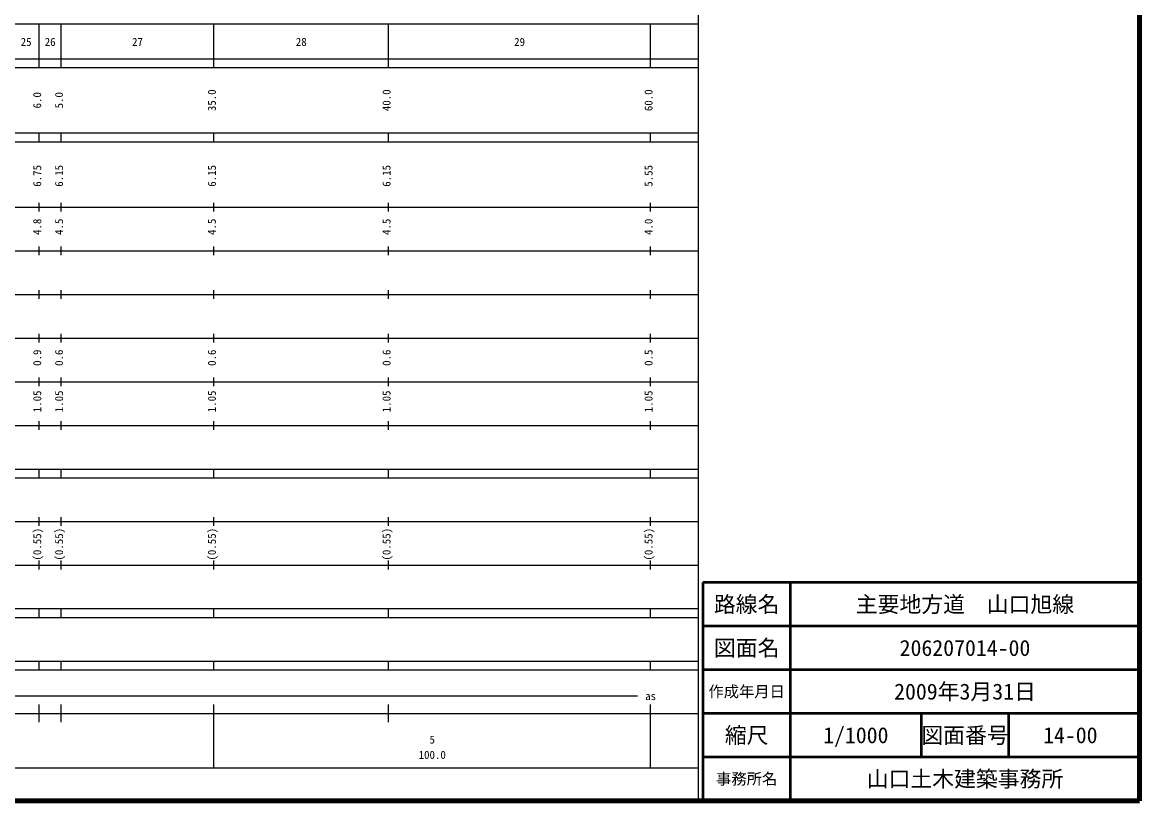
# Model space of a CAD drawing. Units: millimetres on the paper, enlarged 1000 times. Extents: x 40000 to 680000, y 20000 to 380000.
# Drawn here: x 424134 to 680000, y 20000 to 198357 of the extents above; entities that cross this region are included whole.
import ezdxf
from ezdxf.enums import TextEntityAlignment as Align

# ---------------------------------------------------------------- set-up
doc = ezdxf.new("R2010")
doc.units = ezdxf.units.MM
doc.header["$LTSCALE"] = 1000
for name, color, linetype, lineweight in [('M-TTL', 2, 'Continuous', 140), ('M-TTL-BAND', 7, 'Continuous', 25), ('M-TTL-FRAM', 2, 'Continuous', 50), ('M-TTL-LINE', 7, 'Continuous', 50)]:
    doc.layers.add(name, color=color, linetype=linetype, lineweight=lineweight)
doc.layers.add('M-TTL-TXT', color=7, linetype='Continuous')
doc.styles.add('ＭＳ ゴシック', font='')
doc.styles.get('ＭＳ ゴシック').set_extended_font_data('MS Gothic')

msp = doc.modelspace()

# ---------------------------------------------------------------- linework, layer by layer
at = {"layer": 'M-TTL'}
for p, q in [((680000, 20000), (680000, 380000)), ((40000, 20000), (680000, 20000))]:
    msp.add_line(p, q, dxfattribs=at)
at = {"layer": 'M-TTL-BAND'}
for p, q in [((579000, 20000), (579000, 370000)), ((68000, 198000), (579000, 198000)), ((428000, 188000), (428000, 198000)), ((433000, 188000), (433000, 198000)), ((468000, 188000), (468000, 198000)), ((508000, 188000), (508000, 198000)), ((568000, 188000), (568000, 198000)), ((40000, 190000), (579000, 190000)), ((40000, 188000), (579000, 188000)), ((40000, 173000), (579000, 173000)), ((428000, 171000), (428000, 173000)), ((433000, 171000), (433000, 173000)), ((468000, 171000), (468000, 173000)), ((508000, 171000), (508000, 173000)), ((568000, 171000), (568000, 173000)), ((40000, 171000), (579000, 171000)), ((428000, 155000), (428000, 157000)), ((433000, 155000), (433000, 157000)), ((468000, 155000), (468000, 157000)), ((508000, 155000), (508000, 157000)), ((568000, 155000), (568000, 157000)), ((40000, 156000), (579000, 156000)), ((46000, 146000), (579000, 146000)), ((428000, 145000), (428000, 147000)), ((433000, 145000), (433000, 147000)), ((468000, 145000), (468000, 147000)), ((508000, 145000), (508000, 147000)), ((568000, 145000), (568000, 147000)), ((52000, 136000), (579000, 136000)), ((428000, 135000), (428000, 137000)), ((433000, 135000), (433000, 137000)), ((468000, 135000), (468000, 137000)), ((508000, 135000), (508000, 137000)), ((568000, 135000), (568000, 137000)), ((46000, 126000), (579000, 126000)), ((428000, 125000), (428000, 127000)), ((433000, 125000), (433000, 127000)), ((468000, 125000), (468000, 127000)), ((508000, 125000), (508000, 127000)), ((568000, 125000), (568000, 127000)), ((52000, 116000), (579000, 116000)), ((428000, 115000), (428000, 117000)), ((433000, 115000), (433000, 117000)), ((468000, 115000), (468000, 117000)), ((508000, 115000), (508000, 117000)), ((568000, 115000), (568000, 117000)), ((46000, 106000), (579000, 106000)), ((428000, 105000), (428000, 107000)), ((433000, 105000), (433000, 107000)), ((468000, 105000), (468000, 107000)), ((508000, 105000), (508000, 107000)), ((568000, 105000), (568000, 107000)), ((40000, 96000), (579000, 96000)), ((428000, 94000), (428000, 96000)), ((433000, 94000), (433000, 96000)), ((468000, 94000), (468000, 96000)), ((508000, 94000), (508000, 96000)), ((568000, 94000), (568000, 96000)), ((40000, 94000), (579000, 94000)), ((428000, 83000), (428000, 85000)), ((433000, 83000), (433000, 85000)), ((468000, 83000), (468000, 85000)), ((508000, 83000), (508000, 85000)), ((568000, 83000), (568000, 85000)), ((49000, 84000), (579000, 84000)), ((428000, 73000), (428000, 75000)), ((433000, 73000), (433000, 75000)), ((468000, 73000), (468000, 75000)), ((508000, 73000), (508000, 75000)), ((568000, 73000), (568000, 75000)), ((40000, 74000), (579000, 74000)), ((40000, 64000), (579000, 64000)), ((428000, 62000), (428000, 64000)), ((433000, 62000), (433000, 64000)), ((468000, 62000), (468000, 64000)), ((508000, 62000), (508000, 64000)), ((568000, 62000), (568000, 64000)), ((40000, 62000), (579000, 62000)), ((40000, 52000), (579000, 52000)), ((428000, 50000), (428000, 52000)), ((433000, 50000), (433000, 52000)), ((468000, 50000), (468000, 52000)), ((508000, 50000), (508000, 52000)), ((568000, 50000), (568000, 52000)), ((40000, 50000), (579000, 50000)), ((71000, 44000), (565000, 44000)), ((428000, 38000), (428000, 42000)), ((433000, 38000), (433000, 42000)), ((468000, 27500), (468000, 42000)), ((508000, 38000), (508000, 42000)), ((568000, 27500), (568000, 42000)), ((40000, 40000), (579000, 40000)), ((68000, 27500), (579000, 27500))]:
    msp.add_line(p, q, dxfattribs=at)
at = {"layer": 'M-TTL-FRAM'}
for p, q in [((680000, 70000), (580000, 70000)), ((580000, 70000), (580000, 20000))]:
    msp.add_line(p, q, dxfattribs=at)
at = {"layer": 'M-TTL-LINE'}
for p, q in [((600000, 70000), (600000, 20000)), ((680000, 60000), (580000, 60000)), ((680000, 50000), (580000, 50000)), ((680000, 40000), (580000, 40000)), ((630000, 40000), (630000, 30000)), ((650000, 40000), (650000, 30000)), ((680000, 30000), (580000, 30000))]:
    msp.add_line(p, q, dxfattribs=at)

# ---------------------------------------------------------------- texts
at = {"layer": 'M-TTL-BAND', "style": 'ＭＳ ゴシック'}
for s, p in [('25', (425000, 192405)), ('26', (430500, 192405)), ('27', (450500, 192405)), ('28', (488000, 192405)), ('29', (538000, 192405)), ('as', (568000, 42500)), ('5', (518000, 32523)), ('100.0', (518000, 29033))]:
    msp.add_text(s, height=1833, dxfattribs=at).set_placement(p, align=Align.BOTTOM_CENTER)
for s, p in [('6.0', (429000, 180500)), ('5.0', (434000, 180500)), ('35.0', (469000, 180500)), ('40.0', (509000, 180500)), ('60.0', (569000, 180500)), ('6.75', (429000, 163174)), ('6.15', (434000, 163174)), ('6.15', (469000, 163174)), ('6.15', (509000, 163174)), ('5.55', (569000, 163174)), ('4.8', (429000, 151500)), ('4.5', (434000, 151500)), ('4.5', (469000, 151500)), ('4.5', (509000, 151500)), ('4.0', (569000, 151500)), ('0.9', (429000, 121500)), ('0.6', (434000, 121500)), ('0.6', (469000, 121500)), ('0.6', (509000, 121500)), ('0.5', (569000, 121500)), ('1.05', (429000, 111500)), ('1.05', (434000, 111500)), ('1.05', (469000, 111500)), ('1.05', (509000, 111500)), ('1.05', (569000, 111500)), ('(0.55)', (429000, 78764)), ('(0.55)', (434000, 78764)), ('(0.55)', (469000, 78764)), ('(0.55)', (509000, 78764)), ('(0.55)', (569000, 78764))]:
    msp.add_text(s, height=1833, rotation=90, dxfattribs=at).set_placement(p, align=Align.BOTTOM_CENTER)
at = {"layer": 'M-TTL-TXT', "style": 'ＭＳ ゴシック'}
for s, height, p in [('路線名', 3666, (590000, 65000)), ('路線名', 3666, (590000, 65000)), ('主要地方道\u3000山口旭線', 3666, (640000, 65000)), ('図面名', 3666, (590000, 55000)), ('図面名', 3666, (590000, 55000)), ('206207014-00', 3666, (640000, 55000)), ('作成年月日', 2566, (590000, 45000)), ('作成年月日', 2566, (590000, 45000)), ('2009年3月31日', 3666, (640000, 45000)), ('縮尺', 3666, (590000, 35000)), ('縮尺', 3666, (590000, 35000)), ('1/1000', 3666, (615000, 35000)), ('図面番号', 3666, (640000, 35000)), ('図面番号', 3666, (640000, 35000)), ('14-00', 3666, (664125, 35000)), ('事務所名', 2566, (590000, 25000)), ('事務所名', 2566, (590000, 25000)), ('山口土木建築事務所', 3666, (640000, 25000))]:
    msp.add_text(s, height=height, dxfattribs=at).set_placement(p, align=Align.MIDDLE_CENTER)

doc.saveas('drawing.dxf')
